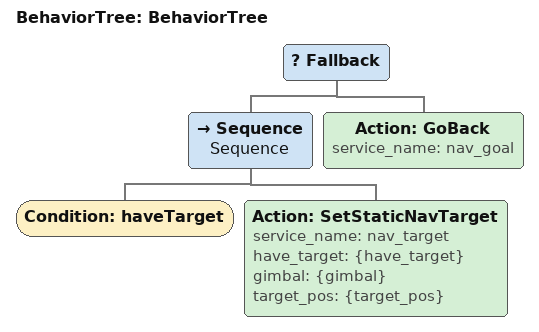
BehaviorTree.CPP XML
<?xml version="1.0"?>
<root main_tree_to_execute="BehaviorTree">
  <BehaviorTree ID="BehaviorTree">
    <Fallback>
      <Sequence name="Sequence">
        <Condition ID="haveTarget"/>
        <Action ID="SetStaticNavTarget" service_name="nav_target"
          have_target="{have_target}"
          gimbal="{gimbal}"
          target_pos="{target_pos}"
        />
      </Sequence>
      <Action ID="GoBack" service_name="nav_goal"/>
    </Fallback>
  </BehaviorTree>

</root>
